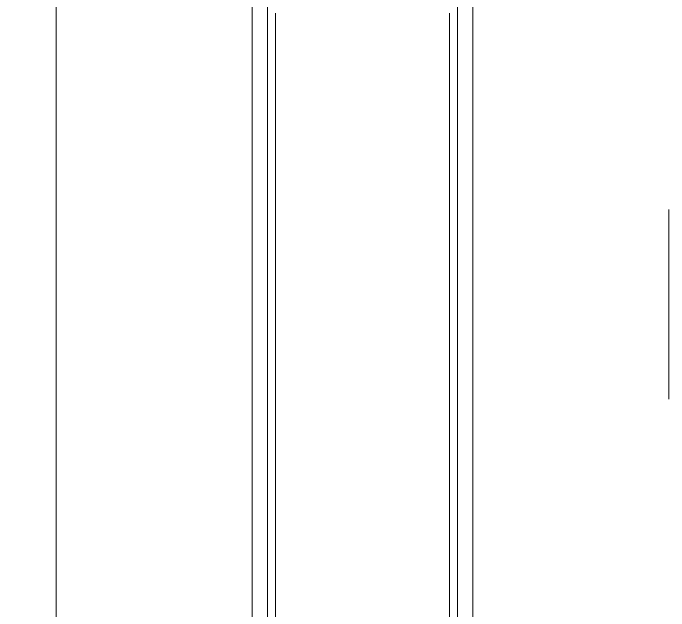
# Model space of a CAD drawing. Header units: millimetres. Extents: x 0 to 420, y 0 to 297.
# Drawn here: x 79.824 to 82.5, y 257.421 to 259.859 of the extents above; entities that cross this region are included whole.
import ezdxf

# ---------------------------------------------------------------- set-up
doc = ezdxf.new("R2010")
doc.units = ezdxf.units.MM
doc.layers.add('1', color=7, linetype='Continuous', true_color=0xffffff)
doc.layers.add('171', color=7, linetype='Continuous', true_color=0xffffff)
doc.dimstyles.get("Standard").update_dxf_attribs({"dimtxt": 0.18, "dimasz": 0.18, "dimexe": 0.18, "dimexo": 0.0625, "dimgap": 0.09, "dimtad": 0, "dimtih": 1, "dimtoh": 1, "dimdec": 4, "dimzin": 0, "dimdsep": 46, "dimtxsty": 'Standard', "dimcen": 0.09, "dimadec": 0, "dimazin": 0, "dimtfac": 1, "dimtdec": 4, "dimtofl": 0, "dimtmove": 0, "dimatfit": 3, "dimfxl": 1, "dimtolj": 1, "dimtzin": 0, "dimarcsym": 0})

msp = doc.modelspace()

# ---------------------------------------------------------------- linework, layer by layer
at = {"layer": '1', "color": 155, "linetype": 'Continuous', "lineweight": 13}
for p, q in [((80, 152.4219), (80, 259.9219)), ((80.8, 259.9219), (80.8, 152.4219)), ((80.8, 259.9219), (80.8, 152.4219)), ((80.8625, 259.9219), (80.8625, 152.4219)), ((81.6375, 152.4219), (81.6375, 259.9219)), ((81.7, 152.4219), (81.7, 259.9219)), ((81.7, 152.4219), (81.7, 259.9219))]:
    msp.add_line(p, q, dxfattribs=at)
at = {"layer": '1', "color": 155, "linetype": 'Continuous', "lineweight": 18}
for p, q in [((80, 152.4219), (80, 259.9219)), ((80.8, 152.4219), (80.8, 259.9219)), ((80.8625, 152.4219), (80.8625, 259.9219)), ((81.6375, 152.4219), (81.6375, 259.9219)), ((81.7, 152.4219), (81.7, 259.9219)), ((80.8951, 152.4219), (80.8951, 259.858)), ((81.6049, 152.4219), (81.6049, 259.858)), ((82.5, 259.0585), (82.5, 258.2842))]:
    msp.add_line(p, q, dxfattribs=at)

# ---------------------------------------------------------------- leaders
at = {"layer": '171', "color": 156, "linetype": 'Continuous', "lineweight": 13}
for points in [[(113.75, 266.6719), (54.0587, 231.5542)], [(82.1338, 261.9844), (53.8184, 240.8962)], [(80, 261.9694), (54.0587, 252.0878)], [(109.025, 261.4219), (54.0587, 217.3674)]]:
    msp.add_leader(points, dimstyle='Standard', override={"dimasz": 0.3}, dxfattribs=at)

doc.saveas('drawing.dxf')
